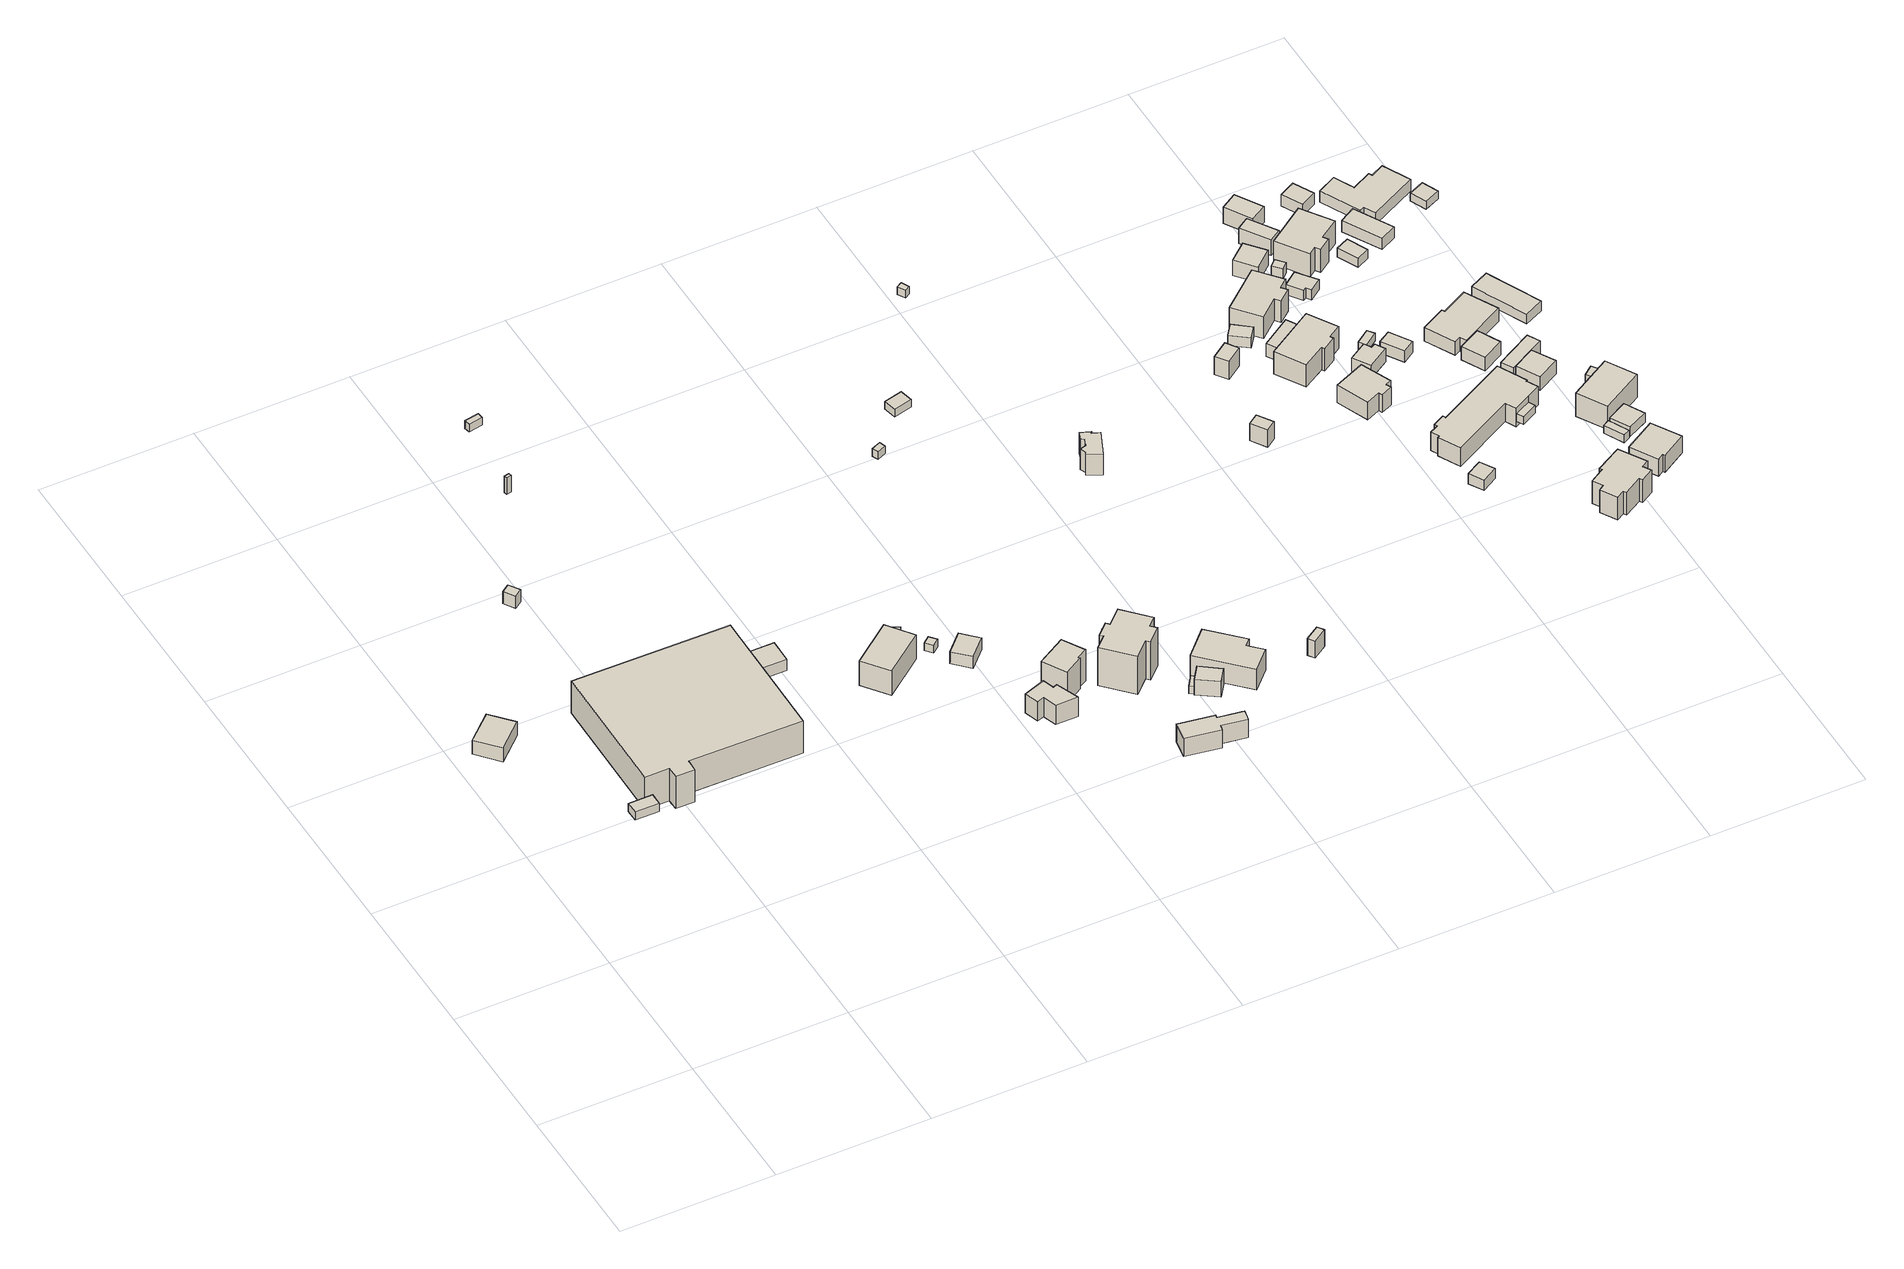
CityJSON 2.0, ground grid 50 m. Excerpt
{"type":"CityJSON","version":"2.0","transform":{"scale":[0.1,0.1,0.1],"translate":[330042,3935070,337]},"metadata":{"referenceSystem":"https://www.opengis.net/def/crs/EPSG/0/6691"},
"CityObjects":{
"building1":{"type":"Building","attributes":{"measuredHeight":6,"BuildingIDAttribute.prefecture":"14","BuildingIDAttribute.city":"14151","BuildingDetailAttribute.surveyYear":2015},"geometry":[{"type":"Solid","lod":"1","boundaries":[[[[0,1,2,3]],[[2,4,5,3]],[[1,6,4,2]],[[0,7,6,1]],[[3,5,7,0]],[[4,6,7,5]]]]}]},
"building2":{"type":"Building","attributes":{"measuredHeight":3.4,"BuildingIDAttribute.prefecture":"14","BuildingIDAttribute.city":"14151","BuildingDetailAttribute.surveyYear":2015,"BuildingLandSlideRiskAttribute.description":"1","BuildingLandSlideRiskAttribute.areaType":"1"},"geometry":[{"type":"Solid","lod":"1","boundaries":[[[[8,9,10,11]],[[10,12,13,11]],[[9,14,12,10]],[[8,15,14,9]],[[11,13,15,8]],[[12,14,15,13]]]]}]},
"building3":{"type":"Building","attributes":{"usage":"422","measuredHeight":13.2,"storeysAboveGround":3,"BuildingIDAttribute.prefecture":"14","BuildingIDAttribute.city":"14151","BuildingDetailAttribute.totalFloorArea":5832.06,"BuildingDetailAttribute.buildingFootprintArea":1944.02,"BuildingDetailAttribute.buildingStructureType":"610","BuildingDetailAttribute.buildingStructureOrgType":"2","BuildingDetailAttribute.orgUsage":"137","BuildingDetailAttribute.surveyYear":2015,"BuildingLandSlideRiskAttribute.description":"1","BuildingLandSlideRiskAttribute.areaType":"1"},"geometry":[{"type":"Solid","lod":"1","boundaries":[[[[16,17,18,19,20,21,22,23,24,25]],[[24,26,27,25]],[[23,28,26,24]],[[22,29,28,23]],[[21,30,29,22]],[[20,31,30,21]],[[19,32,31,20]],[[18,33,32,19]],[[17,34,33,18]],[[16,35,34,17]],[[25,27,35,16]],[[26,28,29,30,31,32,33,34,35,27]]]]}]},
"building4":{"type":"Building","attributes":{"usage":"451","measuredHeight":4.9,"storeysAboveGround":1,"BuildingIDAttribute.prefecture":"14","BuildingIDAttribute.city":"14151","BuildingDetailAttribute.totalFloorArea":16.94,"BuildingDetailAttribute.buildingFootprintArea":16.94,"BuildingDetailAttribute.buildingStructureType":"601","BuildingDetailAttribute.buildingStructureOrgType":"1","BuildingDetailAttribute.orgUsage":"200","BuildingDetailAttribute.surveyYear":2015,"BuildingLandSlideRiskAttribute.description":"1","BuildingLandSlideRiskAttribute.areaType":"1"},"geometry":[{"type":"Solid","lod":"1","boundaries":[[[[36,37,38,39]],[[38,40,41,39]],[[37,42,40,38]],[[36,43,42,37]],[[39,41,43,36]],[[40,42,43,41]]]]}]},
"building5":{"type":"Building","attributes":{"measuredHeight":8.7,"BuildingIDAttribute.prefecture":"14","BuildingIDAttribute.city":"14151","BuildingDetailAttribute.surveyYear":2015},"geometry":[{"type":"Solid","lod":"1","boundaries":[[[[44,45,46,47]],[[46,48,49,47]],[[45,50,48,46]],[[44,51,50,45]],[[47,49,51,44]],[[48,50,51,49]]]]}]},
"building6":{"type":"Building","attributes":{"measuredHeight":6.5,"BuildingIDAttribute.prefecture":"14","BuildingIDAttribute.city":"14151","BuildingDetailAttribute.surveyYear":2015,"BuildingLandSlideRiskAttribute.description":"1","BuildingLandSlideRiskAttribute.areaType":"1"},"geometry":[{"type":"Solid","lod":"1","boundaries":[[[[52,53,54,55]],[[54,56,57,55]],[[53,58,56,54]],[[52,59,58,53]],[[55,57,59,52]],[[56,58,59,57]]]]}]},
"building7":{"type":"Building","attributes":{"usage":"411","measuredHeight":10.7,"storeysAboveGround":2,"BuildingIDAttribute.prefecture":"14","BuildingIDAttribute.city":"14151","BuildingDetailAttribute.totalFloorArea":282.3,"BuildingDetailAttribute.buildingFootprintArea":141.15,"BuildingDetailAttribute.buildingStructureType":"601","BuildingDetailAttribute.buildingStructureOrgType":"1","BuildingDetailAttribute.orgUsage":"10","BuildingDetailAttribute.surveyYear":2015,"BuildingLandSlideRiskAttribute.description":"1","BuildingLandSlideRiskAttribute.areaType":"1"},"geometry":[{"type":"Solid","lod":"1","boundaries":[[[[60,61,62,63]],[[62,64,65,63]],[[61,66,64,62]],[[60,67,66,61]],[[63,65,67,60]],[[64,66,67,65]]]]}]},
"building8":{"type":"Building","attributes":{"BuildingIDAttribute.prefecture":"14","BuildingIDAttribute.city":"14151","BuildingDetailAttribute.surveyYear":2015,"BuildingLandSlideRiskAttribute.description":"1","BuildingLandSlideRiskAttribute.areaType":"1"},"geometry":[{"type":"Solid","lod":"1","boundaries":[[[[68,69,70,71]],[[70,72,73,71]],[[69,74,72,70]],[[68,75,74,69]],[[71,73,75,68]],[[72,74,75,73]]]]}]},
"building9":{"type":"Building","attributes":{"usage":"411","measuredHeight":16.1,"storeysAboveGround":2,"BuildingIDAttribute.prefecture":"14","BuildingIDAttribute.city":"14151","BuildingDetailAttribute.totalFloorArea":108.41,"BuildingDetailAttribute.buildingFootprintArea":54.2,"BuildingDetailAttribute.buildingStructureType":"601","BuildingDetailAttribute.buildingStructureOrgType":"1","BuildingDetailAttribute.orgUsage":"10","BuildingDetailAttribute.surveyYear":2015,"BuildingLandSlideRiskAttribute.description":"1","BuildingLandSlideRiskAttribute.areaType":"1"},"geometry":[{"type":"Solid","lod":"1","boundaries":[[[[76,77,78,79,80,81,82,83]],[[82,84,85,83]],[[81,86,84,82]],[[80,87,86,81]],[[79,88,87,80]],[[78,89,88,79]],[[77,90,89,78]],[[76,91,90,77]],[[83,85,91,76]],[[84,86,87,88,89,90,91,85]]]]}]},
"building10":{"type":"Building","attributes":{"measuredHeight":5.6,"BuildingIDAttribute.prefecture":"14","BuildingIDAttribute.city":"14151","BuildingDetailAttribute.surveyYear":2015},"geometry":[{"type":"Solid","lod":"1","boundaries":[[[[92,93,94,95]],[[94,96,97,95]],[[93,98,96,94]],[[92,99,98,93]],[[95,97,99,92]],[[96,98,99,97]]]]}]},
"building11":{"type":"Building","attributes":{"BuildingIDAttribute.prefecture":"14","BuildingIDAttribute.city":"14151","BuildingDetailAttribute.surveyYear":2015,"BuildingLandSlideRiskAttribute.description":"1","BuildingLandSlideRiskAttribute.areaType":"1"},"geometry":[{"type":"Solid","lod":"1","boundaries":[[[[100,101,102,103]],[[102,104,105,103]],[[101,106,104,102]],[[100,107,106,101]],[[103,105,107,100]],[[104,106,107,105]]]]}]},
"building12":{"type":"Building","attributes":{"usage":"411","measuredHeight":13.8,"storeysAboveGround":2,"BuildingIDAttribute.prefecture":"14","BuildingIDAttribute.city":"14151","BuildingDetailAttribute.totalFloorArea":128.08,"BuildingDetailAttribute.buildingFootprintArea":64.04,"BuildingDetailAttribute.buildingStructureType":"601","BuildingDetailAttribute.buildingStructureOrgType":"1","BuildingDetailAttribute.orgUsage":"10","BuildingDetailAttribute.surveyYear":2015,"BuildingLandSlideRiskAttribute.description":"1","BuildingLandSlideRiskAttribute.areaType":"1"},"geometry":[{"type":"Solid","lod":"1","boundaries":[[[[108,109,110,111,112,113]],[[112,114,115,113]],[[111,116,114,112]],[[110,117,116,111]],[[109,118,117,110]],[[108,119,118,109]],[[113,115,119,108]],[[114,116,117,118,119,115]]]]}]},
"building13":{"type":"Building","attributes":{"usage":"411","measuredHeight":5.2,"storeysAboveGround":1,"BuildingIDAttribute.prefecture":"14","BuildingIDAttribute.city":"14151","BuildingDetailAttribute.totalFloorArea":45.44,"BuildingDetailAttribute.buildingFootprintArea":45.44,"BuildingDetailAttribute.buildingStructureType":"601","BuildingDetailAttribute.buildingStructureOrgType":"1","BuildingDetailAttribute.orgUsage":"10","BuildingDetailAttribute.surveyYear":2015,"BuildingLandSlideRiskAttribute.description":"1","BuildingLandSlideRiskAttribute.areaType":"1"},"geometry":[{"type":"Solid","lod":"1","boundaries":[[[[120,121,122,123]],[[122,124,125,123]],[[121,126,124,122]],[[120,127,126,121]],[[123,125,127,120]],[[124,126,127,125]]]]}]},
"building14":{"type":"Building","attributes":{"measuredHeight":7.3,"BuildingIDAttribute.prefecture":"14","BuildingIDAttribute.city":"14151","BuildingDetailAttribute.surveyYear":2015},"geometry":[{"type":"Solid","lod":"1","boundaries":[[[[128,129,130,131,132,133,134,135,136]],[[135,137,138,136]],[[134,139,137,135]],[[133,140,139,134]],[[132,141,140,133]],[[131,142,141,132]],[[130,143,142,131]],[[129,144,143,130]],[[128,145,144,129]],[[136,138,145,128]],[[137,139,140,141,142,143,144,145,138]]]]}]},
"building15":{"type":"Building","attributes":{"usage":"411","measuredHeight":17.3,"storeysAboveGround":2,"BuildingIDAttribute.prefecture":"14","BuildingIDAttribute.city":"14151","BuildingDetailAttribute.totalFloorArea":301.24,"BuildingDetailAttribute.buildingFootprintArea":150.62,"BuildingDetailAttribute.buildingStructureType":"601","BuildingDetailAttribute.buildingStructureOrgType":"1","BuildingDetailAttribute.orgUsage":"10","BuildingDetailAttribute.surveyYear":2015,"BuildingLandSlideRiskAttribute.description":"1","BuildingLandSlideRiskAttribute.areaType":"1"},"geometry":[{"type":"Solid","lod":"1","boundaries":[[[[146,147,148,149,150,151,152,153,154,155,156,157]],[[156,158,159,157]],[[155,160,158,156]],[[154,161,160,155]],[[153,162,161,154]],[[152,163,162,153]],[[151,164,163,152]],[[150,165,164,151]],[[149,166,165,150]],[[148,167,166,149]],[[147,168,167,148]],[[146,169,168,147]],[[157,159,169,146]],[[158,160,161,162,163,164,165,166,167,168,169,159]]]]}]},
"building16":{"type":"Building","attributes":{"measuredHeight":6.2,"BuildingIDAttribute.prefecture":"14","BuildingIDAttribute.city":"14151","BuildingDetailAttribute.surveyYear":2015,"BuildingLandSlideRiskAttribute.description":"1","BuildingLandSlideRiskAttribute.areaType":"1"},"geometry":[{"type":"Solid","lod":"1","boundaries":[[[[170,171,172,173]],[[172,174,175,173]],[[171,176,174,172]],[[170,177,176,171]],[[173,175,177,170]],[[174,176,177,175]]]]}]},
"building17":{"type":"Building","attributes":{"BuildingIDAttribute.prefecture":"14","BuildingIDAttribute.city":"14151","BuildingDetailAttribute.surveyYear":2015},"geometry":[{"type":"Solid","lod":"1","boundaries":[[[[178,179,180,181]],[[180,182,183,181]],[[179,184,182,180]],[[178,185,184,179]],[[181,183,185,178]],[[182,184,185,183]]]]}]},
"building18":{"type":"Building","attributes":{"usage":"411","measuredHeight":7,"storeysAboveGround":2,"BuildingIDAttribute.prefecture":"14","BuildingIDAttribute.city":"14151","BuildingDetailAttribute.totalFloorArea":59.22,"BuildingDetailAttribute.buildingFootprintArea":29.61,"BuildingDetailAttribute.buildingStructureType":"601","BuildingDetailAttribute.buildingStructureOrgType":"1","BuildingDetailAttribute.orgUsage":"10","BuildingDetailAttribute.surveyYear":2015},"geometry":[{"type":"Solid","lod":"1","boundaries":[[[[186,187,188,189]],[[188,190,191,189]],[[187,192,190,188]],[[186,193,192,187]],[[189,191,193,186]],[[190,192,193,191]]]]}]},
"building19":{"type":"Building","attributes":{"measuredHeight":7.3,"BuildingIDAttribute.prefecture":"14","BuildingIDAttribute.city":"14151","BuildingDetailAttribute.surveyYear":2015,"BuildingLandSlideRiskAttribute.description":"1","BuildingLandSlideRiskAttribute.areaType":"1"},"geometry":[{"type":"Solid","lod":"1","boundaries":[[[[194,195,196,197]],[[196,198,199,197]],[[195,200,198,196]],[[194,201,200,195]],[[197,199,201,194]],[[198,200,201,199]]]]}]},
"building20":{"type":"Building","attributes":{"usage":"413","measuredHeight":11.5,"storeysAboveGround":2,"BuildingIDAttribute.prefecture":"14","BuildingIDAttribute.city":"14151","BuildingDetailAttribute.totalFloorArea":358.28,"BuildingDetailAttribute.buildingFootprintArea":179.14,"BuildingDetailAttribute.buildingStructureType":"601","BuildingDetailAttribute.buildingStructureOrgType":"1","BuildingDetailAttribute.orgUsage":"30","BuildingDetailAttribute.surveyYear":2015,"BuildingLandSlideRiskAttribute.description":"1","BuildingLandSlideRiskAttribute.areaType":"1"},"geometry":[{"type":"Solid","lod":"1","boundaries":[[[[202,203,204,205,206,207]],[[206,208,209,207]],[[205,210,208,206]],[[204,211,210,205]],[[203,212,211,204]],[[202,213,212,203]],[[207,209,213,202]],[[208,210,211,212,213,209]]]]}]},
"building21":{"type":"Building","attributes":{"BuildingIDAttribute.prefecture":"14","BuildingIDAttribute.city":"14151","BuildingDetailAttribute.surveyYear":2015},"geometry":[{"type":"Solid","lod":"1","boundaries":[[[[214,215,216,217]],[[216,218,219,217]],[[215,220,218,216]],[[214,221,220,215]],[[217,219,221,214]],[[218,220,221,219]]]]}]},
"building22":{"type":"Building","attributes":{"BuildingIDAttribute.prefecture":"14","BuildingIDAttribute.city":"14151","BuildingDetailAttribute.surveyYear":2015},"geometry":[{"type":"Solid","lod":"1","boundaries":[[[[222,223,224,225]],[[224,226,227,225]],[[223,228,226,224]],[[222,229,228,223]],[[225,227,229,222]],[[226,228,229,227]]]]}]},
"building23":{"type":"Building","attributes":{"measuredHeight":6.8,"BuildingIDAttribute.prefecture":"14","BuildingIDAttribute.city":"14151","BuildingDetailAttribute.surveyYear":2015,"BuildingLandSlideRiskAttribute.description":"1","BuildingLandSlideRiskAttribute.areaType":"1"},"geometry":[{"type":"Solid","lod":"1","boundaries":[[[[230,231,232,233]],[[232,234,235,233]],[[231,236,234,232]],[[230,237,236,231]],[[233,235,237,230]],[[234,236,237,235]]]]}]},
"building24":{"type":"Building","attributes":{"usage":"411","measuredHeight":9.7,"storeysAboveGround":2,"BuildingIDAttribute.prefecture":"14","BuildingIDAttribute.city":"14151","BuildingDetailAttribute.totalFloorArea":71.22,"BuildingDetailAttribute.buildingFootprintArea":35.61,"BuildingDetailAttribute.buildingStructureType":"601","BuildingDetailAttribute.buildingStructureOrgType":"1","BuildingDetailAttribute.orgUsage":"10","BuildingDetailAttribute.surveyYear":2015,"BuildingLandSlideRiskAttribute.description":"1","BuildingLandSlideRiskAttribute.areaType":"1"},"geometry":[{"type":"Solid","lod":"1","boundaries":[[[[238,239,240,241,242,243,244,245,246,247,248]],[[247,249,250,248]],[[246,251,249,247]],[[245,252,251,246]],[[244,253,252,245]],[[243,254,253,244]],[[242,255,254,243]],[[241,256,255,242]],[[240,257,256,241]],[[239,258,257,240]],[[238,259,258,239]],[[248,250,259,238]],[[249,251,252,253,254,255,256,257,258,259,250]]]]}]},
"building25":{"type":"Building","attributes":{"BuildingIDAttribute.prefecture":"14","BuildingIDAttribute.city":"14151","BuildingDetailAttribute.surveyYear":2015,"BuildingLandSlideRiskAttribute.description":"1","BuildingLandSlideRiskAttribute.areaType":"2"},"geometry":[{"type":"Solid","lod":"1","boundaries":[[[[260,261,262,263]],[[262,264,265,263]],[[261,266,264,262]],[[260,267,266,261]],[[263,265,267,260]],[[264,266,267,265]]]]}]},
"building26":{"type":"Building","attributes":{"usage":"411","measuredHeight":17.5,"storeysAboveGround":1,"BuildingIDAttribute.prefecture":"14","BuildingIDAttribute.city":"14151","BuildingDetailAttribute.totalFloorArea":18.29,"BuildingDetailAttribute.buildingFootprintArea":18.29,"BuildingDetailAttribute.buildingStructureType":"601","BuildingDetailAttribute.buildingStructureOrgType":"1","BuildingDetailAttribute.orgUsage":"10","BuildingDetailAttribute.surveyYear":2015},"geometry":[{"type":"Solid","lod":"1","boundaries":[[[[268,269,270,271]],[[270,272,273,271]],[[269,274,272,270]],[[268,275,274,269]],[[271,273,275,268]],[[272,274,275,273]]]]}]},
"building27":{"type":"Building","attributes":{"usage":"422","measuredHeight":7.7,"storeysAboveGround":1,"BuildingIDAttribute.prefecture":"14","BuildingIDAttribute.city":"14151","BuildingDetailAttribute.totalFloorArea":24,"BuildingDetailAttribute.buildingFootprintArea":24,"BuildingDetailAttribute.buildingStructureType":"601","BuildingDetailAttribute.buildingStructureOrgType":"1","BuildingDetailAttribute.orgUsage":"137","BuildingDetailAttribute.surveyYear":2015},"geometry":[{"type":"Solid","lod":"1","boundaries":[[[[276,277,278,279]],[[278,280,281,279]],[[277,282,280,278]],[[276,283,282,277]],[[279,281,283,276]],[[280,282,283,281]]]]}]},
"building28":{"type":"Building","attributes":{"measuredHeight":7.7,"BuildingIDAttribute.prefecture":"14","BuildingIDAttribute.city":"14151","BuildingDetailAttribute.surveyYear":2015},"geometry":[{"type":"Solid","lod":"1","boundaries":[[[[284,285,286,287]],[[286,288,289,287]],[[285,290,288,286]],[[284,291,290,285]],[[287,289,291,284]],[[288,290,291,289]]]]}]},
"building29":{"type":"Building","attributes":{"usage":"411","measuredHeight":4,"storeysAboveGround":2,"BuildingIDAttribute.prefecture":"14","BuildingIDAttribute.city":"14151","BuildingDetailAttribute.totalFloorArea":76.04,"BuildingDetailAttribute.buildingFootprintArea":38.02,"BuildingDetailAttribute.buildingStructureType":"601","BuildingDetailAttribute.buildingStructureOrgType":"1","BuildingDetailAttribute.orgUsage":"10","BuildingDetailAttribute.surveyYear":2015,"BuildingLandSlideRiskAttribute.description":"1","BuildingLandSlideRiskAttribute.areaType":"1"},"geometry":[{"type":"Solid","lod":"1","boundaries":[[[[292,293,294,295]],[[294,296,297,295]],[[293,298,296,294]],[[292,299,298,293]],[[295,297,299,292]],[[296,298,299,297]]]]}]},
"building30":{"type":"Building","attributes":{"usage":"411","measuredHeight":6,"storeysAboveGround":1,"BuildingIDAttribute.prefecture":"14","BuildingIDAttribute.city":"14151","BuildingDetailAttribute.totalFloorArea":36.58,"BuildingDetailAttribute.buildingFootprintArea":36.58,"BuildingDetailAttribute.buildingStructureType":"601","BuildingDetailAttribute.buildingStructureOrgType":"1","BuildingDetailAttribute.orgUsage":"10","BuildingDetailAttribute.surveyYear":2015},"geometry":[{"type":"Solid","lod":"1","boundaries":[[[[300,301,302,303]],[[302,304,305,303]],[[301,306,304,302]],[[300,307,306,301]],[[303,305,307,300]],[[304,306,307,305]]]]}]},
"building31":{"type":"Building","attributes":{"usage":"411","measuredHeight":8.2,"storeysAboveGround":2,"BuildingIDAttribute.prefecture":"14","BuildingIDAttribute.city":"14151","BuildingDetailAttribute.totalFloorArea":215.81,"BuildingDetailAttribute.buildingFootprintArea":107.9,"BuildingDetailAttribute.buildingStructureType":"601","BuildingDetailAttribute.buildingStructureOrgType":"1","BuildingDetailAttribute.orgUsage":"10","BuildingDetailAttribute.surveyYear":2015},"geometry":[{"type":"Solid","lod":"1","boundaries":[[[[308,309,310,311,312,313,314,315]],[[314,316,317,315]],[[313,318,316,314]],[[312,319,318,313]],[[311,320,319,312]],[[310,321,320,311]],[[309,322,321,310]],[[308,323,322,309]],[[315,317,323,308]],[[316,318,319,320,321,322,323,317]]]]}]},
"building32":{"type":"Building","attributes":{"usage":"411","measuredHeight":10.3,"storeysAboveGround":2,"BuildingIDAttribute.prefecture":"14","BuildingIDAttribute.city":"14151","BuildingDetailAttribute.totalFloorArea":344.16,"BuildingDetailAttribute.buildingFootprintArea":172.08,"BuildingDetailAttribute.buildingStructureType":"601","BuildingDetailAttribute.buildingStructureOrgType":"1","BuildingDetailAttribute.orgUsage":"10","BuildingDetailAttribute.surveyYear":2015},"geometry":[{"type":"Solid","lod":"1","boundaries":[[[[324,325,326,327,328,329,330,331]],[[330,332,333,331]],[[329,334,332,330]],[[328,335,334,329]],[[327,336,335,328]],[[326,337,336,327]],[[325,338,337,326]],[[324,339,338,325]],[[331,333,339,324]],[[332,334,335,336,337,338,339,333]]]]}]},
"building33":{"type":"Building","attributes":{"usage":"411","measuredHeight":10.6,"storeysAboveGround":2,"BuildingIDAttribute.prefecture":"14","BuildingIDAttribute.city":"14151","BuildingDetailAttribute.totalFloorArea":314,"BuildingDetailAttribute.buildingFootprintArea":157,"BuildingDetailAttribute.buildingStructureType":"601","BuildingDetailAttribute.buildingStructureOrgType":"1","BuildingDetailAttribute.orgUsage":"10","BuildingDetailAttribute.surveyYear":2015},"geometry":[{"type":"Solid","lod":"1","boundaries":[[[[340,341,342,343,344,345,346,347]],[[346,348,349,347]],[[345,350,348,346]],[[344,351,350,345]],[[343,352,351,344]],[[342,353,352,343]],[[341,354,353,342]],[[340,355,354,341]],[[347,349,355,340]],[[348,350,351,352,353,354,355,349]]]]}]},
"building34":{"type":"Building","attributes":{"usage":"411","measuredHeight":5.7,"storeysAboveGround":2,"BuildingIDAttribute.prefecture":"14","BuildingIDAttribute.city":"14151","BuildingDetailAttribute.totalFloorArea":82.27,"BuildingDetailAttribute.buildingFootprintArea":41.13,"BuildingDetailAttribute.buildingStructureType":"601","BuildingDetailAttribute.buildingStructureOrgType":"1","BuildingDetailAttribute.orgUsage":"10","BuildingDetailAttribute.surveyYear":2015},"geometry":[{"type":"Solid","lod":"1","boundaries":[[[[356,357,358,359,360,361]],[[360,362,363,361]],[[359,364,362,360]],[[358,365,364,359]],[[357,366,365,358]],[[356,367,366,357]],[[361,363,367,356]],[[362,364,365,366,367,363]]]]}]},
"building35":{"type":"Building","attributes":{"BuildingIDAttribute.prefecture":"14","BuildingIDAttribute.city":"14151","BuildingDetailAttribute.surveyYear":2015},"geometry":[{"type":"Solid","lod":"1","boundaries":[[[[368,369,370,371]],[[370,372,373,371]],[[369,374,372,370]],[[368,375,374,369]],[[371,373,375,368]],[[372,374,375,373]]]]}]},
"building36":{"type":"Building","attributes":{"usage":"411","measuredHeight":8.9,"storeysAboveGround":2,"BuildingIDAttribute.prefecture":"14","BuildingIDAttribute.city":"14151","BuildingDetailAttribute.totalFloorArea":570.26,"BuildingDetailAttribute.buildingFootprintArea":285.13,"BuildingDetailAttribute.buildingStructureType":"601","BuildingDetailAttribute.buildingStructureOrgType":"1","BuildingDetailAttribute.orgUsage":"10","BuildingDetailAttribute.surveyYear":2015},"geometry":[{"type":"Solid","lod":"1","boundaries":[[[[376,377,378,379,380,381,382,383,384,385,386,387,388,389,390]],[[389,391,392,390]],[[388,393,391,389]],[[387,394,393,388]],[[386,395,394,387]],[[385,396,395,386]],[[384,397,396,385]],[[383,398,397,384]],[[382,399,398,383]],[[381,400,399,382]],[[380,401,400,381]],[[379,402,401,380]],[[378,403,402,379]],[[377,404,403,378]],[[376,405,404,377]],[[390,392,405,376]],[[391,393,394,395,396,397,398,399,400,401,402,403,404,405,392]]]]}]},
"building37":{"type":"Building","attributes":{"usage":"411","measuredHeight":6.9,"storeysAboveGround":2,"BuildingIDAttribute.prefecture":"14","BuildingIDAttribute.city":"14151","BuildingDetailAttribute.totalFloorArea":84.31,"BuildingDetailAttribute.buildingFootprintArea":42.15,"BuildingDetailAttribute.buildingStructureType":"601","BuildingDetailAttribute.buildingStructureOrgType":"1","BuildingDetailAttribute.orgUsage":"10","BuildingDetailAttribute.surveyYear":2015},"geometry":[{"type":"Solid","lod":"1","boundaries":[[[[406,407,408,409]],[[408,410,411,409]],[[407,412,410,408]],[[406,413,412,407]],[[409,411,413,406]],[[410,412,413,411]]]]}]},
"building38":{"type":"Building","attributes":{"usage":"413","measuredHeight":11.9,"storeysAboveGround":1,"BuildingIDAttribute.prefecture":"14","BuildingIDAttribute.city":"14151","BuildingDetailAttribute.totalFloorArea":149.68,"BuildingDetailAttribute.buildingFootprintArea":149.68,"BuildingDetailAttribute.buildingStructureType":"601","BuildingDetailAttribute.buildingStructureOrgType":"1","BuildingDetailAttribute.orgUsage":"30","BuildingDetailAttribute.surveyYear":2015},"geometry":[{"type":"Solid","lod":"1","boundaries":[[[[414,415,416,417,418,419,420,421,422,423,424,425,426,427]],[[426,428,429,427]],[[425,430,428,426]],[[424,431,430,425]],[[423,432,431,424]],[[422,433,432,423]],[[421,434,433,422]],[[420,435,434,421]],[[419,436,435,420]],[[418,437,436,419]],[[417,438,437,418]],[[416,439,438,417]],[[415,440,439,416]],[[414,441,440,415]],[[427,429,441,414]],[[428,430,431,432,433,434,435,436,437,438,439,440,441,429]]]]}]},
"building39":{"type":"Building","attributes":{"usage":"411","measuredHeight":4.8,"storeysAboveGround":2,"BuildingIDAttribute.prefecture":"14","BuildingIDAttribute.city":"14151","BuildingDetailAttribute.totalFloorArea":71.46,"BuildingDetailAttribute.buildingFootprintArea":35.73,"BuildingDetailAttribute.buildingStructureType":"601","BuildingDetailAttribute.buildingStructureOrgType":"1","BuildingDetailAttribute.orgUsage":"10","BuildingDetailAttribute.surveyYear":2015},"geometry":[{"type":"Solid","lod":"1","boundaries":[[[[442,443,444,445,446,447]],[[446,448,449,447]],[[445,450,448,446]],[[444,451,450,445]],[[443,452,451,444]],[[442,453,452,443]],[[447,449,453,442]],[[448,450,451,452,453,449]]]]}]},
"building40":{"type":"Building","attributes":{"usage":"411","measuredHeight":4.7,"storeysAboveGround":2,"BuildingIDAttribute.prefecture":"14","BuildingIDAttribute.city":"14151","BuildingDetailAttribute.totalFloorArea":64,"BuildingDetailAttribute.buildingFootprintArea":32,"BuildingDetailAttribute.buildingStructureType":"601","BuildingDetailAttribute.buildingStructureOrgType":"1","BuildingDetailAttribute.orgUsage":"10","BuildingDetailAttribute.surveyYear":2015},"geometry":[{"type":"Solid","lod":"1","boundaries":[[[[454,455,456,457]],[[456,458,459,457]],[[455,460,458,456]],[[454,461,460,455]],[[457,459,461,454]],[[458,460,461,459]]]]}]},
"building41":{"type":"Building","attributes":{"usage":"411","measuredHeight":4.6,"storeysAboveGround":1,"BuildingIDAttribute.prefecture":"14","BuildingIDAttribute.city":"14151","BuildingDetailAttribute.totalFloorArea":8.16,"BuildingDetailAttribute.buildingFootprintArea":8.16,"BuildingDetailAttribute.buildingStructureType":"601","BuildingDetailAttribute.buildingStructureOrgType":"1","BuildingDetailAttribute.orgUsage":"10","BuildingDetailAttribute.surveyYear":2015},"geometry":[{"type":"Solid","lod":"1","boundaries":[[[[462,463,464,465]],[[464,466,467,465]],[[463,468,466,464]],[[462,469,468,463]],[[465,467,469,462]],[[466,468,469,467]]]]}]},
"building42":{"type":"Building","attributes":{"BuildingIDAttribute.prefecture":"14","BuildingIDAttribute.city":"14151","BuildingDetailAttribute.surveyYear":2015},"geometry":[{"type":"Solid","lod":"1","boundaries":[[[[470,471,472,473]],[[472,474,475,473]],[[471,476,474,472]],[[470,477,476,471]],[[473,475,477,470]],[[474,476,477,475]]]]}]},
"building43":{"type":"Building","attributes":{"usage":"411","measuredHeight":6.4,"storeysAboveGround":2,"BuildingIDAttribute.prefecture":"14","BuildingIDAttribute.city":"14151","BuildingDetailAttribute.totalFloorArea":66.86,"BuildingDetailAttribute.buildingFootprintArea":33.43,"BuildingDetailAttribute.buildingStructureType":"601","BuildingDetailAttribute.buildingStructureOrgType":"1","BuildingDetailAttribute.orgUsage":"10","BuildingDetailAttribute.surveyYear":2015},"geometry":[{"type":"Solid","lod":"1","boundaries":[[[[478,479,480,481]],[[480,482,483,481]],[[479,484,482,480]],[[478,485,484,479]],[[481,483,485,478]],[[482,484,485,483]]]]}]},
"building44":{"type":"Building","attributes":{"usage":"411","measuredHeight":6.9,"storeysAboveGround":2,"BuildingIDAttribute.prefecture":"14","BuildingIDAttribute.city":"14151","BuildingDetailAttribute.totalFloorArea":100.05,"BuildingDetailAttribute.buildingFootprintArea":50.02,"BuildingDetailAttribute.buildingStructureType":"601","BuildingDetailAttribute.buildingStructureOrgType":"1","BuildingDetailAttribute.orgUsage":"10","BuildingDetailAttribute.surveyYear":2015},"geometry":[{"type":"Solid","lod":"1","boundaries":[[[[486,487,488,489]],[[488,490,491,489]],[[487,492,490,488]],[[486,493,492,487]],[[489,491,493,486]],[[490,492,493,491]]]]}]},
"building45":{"type":"Building","attributes":{"usage":"411","measuredHeight":10.8,"storeysAboveGround":2,"BuildingIDAttribute.prefecture":"14","BuildingIDAttribute.city":"14151","BuildingDetailAttribute.totalFloorArea":242.25,"BuildingDetailAttribute.buildingFootprintArea":121.12,"BuildingDetailAttribute.buildingStructureType":"601","BuildingDetailAttribute.buildingStructureOrgType":"1","BuildingDetailAttribute.orgUsage":"10","BuildingDetailAttribute.surveyYear":2015},"geometry":[{"type":"Solid","lod":"1","boundaries":[[[[494,495,496,497,498,499,500,501]],[[500,502,503,501]],[[499,504,502,500]],[[498,505,504,499]],[[497,506,505,498]],[[496,507,506,497]],[[495,508,507,496]],[[494,509,508,495]],[[501,503,509,494]],[[502,504,505,506,507,508,509,503]]]]}]},
"building46":{"type":"Building","attributes":{"usage":"411","storeysAboveGround":2,"BuildingIDAttribute.prefecture":"14","BuildingIDAttribute.city":"14151","BuildingDetailAttribute.totalFloorArea":49.45,"BuildingDetailAttribute.buildingFootprintArea":24.73,"BuildingDetailAttribute.buildingStructureType":"601","BuildingDetailAttribute.buildingStructureOrgType":"1","BuildingDetailAttribute.orgUsage":"10","BuildingDetailAttribute.surveyYear":2015},"geometry":[{"type":"Solid","lod":"1","boundaries":[[[[510,511,512,513]],[[512,514,515,513]],[[511,516,514,512]],[[510,517,516,511]],[[513,515,517,510]],[[514,516,517,515]]]]}]},
"building47":{"type":"Building","attributes":{"usage":"411","measuredHeight":6.1,"storeysAboveGround":2,"BuildingIDAttribute.prefecture":"14","BuildingIDAttribute.city":"14151","BuildingDetailAttribute.totalFloorArea":91.12,"BuildingDetailAttribute.buildingFootprintArea":45.56,"BuildingDetailAttribute.buildingStructureType":"601","BuildingDetailAttribute.buildingStructureOrgType":"1","BuildingDetailAttribute.orgUsage":"10","BuildingDetailAttribute.surveyYear":2015},"geometry":[{"type":"Solid","lod":"1","boundaries":[[[[518,519,520,521]],[[520,522,523,521]],[[519,524,522,520]],[[518,525,524,519]],[[521,523,525,518]],[[522,524,525,523]]]]}]},
"building48":{"type":"Building","attributes":{"usage":"411","measuredHeight":8.4,"storeysAboveGround":1,"BuildingIDAttribute.prefecture":"14","BuildingIDAttribute.city":"14151","BuildingDetailAttribute.totalFloorArea":98.02,"BuildingDetailAttribute.buildingFootprintArea":98.02,"BuildingDetailAttribute.buildingStructureType":"610","BuildingDetailAttribute.buildingStructureOrgType":"2","BuildingDetailAttribute.orgUsage":"10","BuildingDetailAttribute.surveyYear":2015},"geometry":[{"type":"Solid","lod":"1","boundaries":[[[[526,527,528,529,530,531]],[[530,532,533,531]],[[529,534,532,530]],[[528,535,534,529]],[[527,536,535,528]],[[526,537,536,527]],[[531,533,537,526]],[[532,534,535,536,537,533]]]]}]},
"building49":{"type":"Building","attributes":{"usage":"411","measuredHeight":8.7,"storeysAboveGround":2,"BuildingIDAttribute.prefecture":"14","BuildingIDAttribute.city":"14151","BuildingDetailAttribute.totalFloorArea":376.68,"BuildingDetailAttribute.buildingFootprintArea":188.34,"BuildingDetailAttribute.buildingStructureType":"601","BuildingDetailAttribute.buildingStructureOrgType":"1","BuildingDetailAttribute.orgUsage":"10","BuildingDetailAttribute.surveyYear":2015},"geometry":[{"type":"Solid","lod":"1","boundaries":[[[[538,539,540,541,542,543,544,545]],[[544,546,547,545]],[[543,548,546,544]],[[542,549,548,543]],[[541,550,549,542]],[[540,551,550,541]],[[539,552,551,540]],[[538,553,552,539]],[[545,547,553,538]],[[546,548,549,550,551,552,553,547]]]]}]},
"building50":{"type":"Building","attributes":{"usage":"411","measuredHeight":3.7,"storeysAboveGround":1,"BuildingIDAttribute.prefecture":"14","BuildingIDAttribute.city":"14151","BuildingDetailAttribute.totalFloorArea":27.5,"BuildingDetailAttribute.buildingFootprintArea":27.5,"BuildingDetailAttribute.buildingStructureType":"601","BuildingDetailAttribute.buildingStructureOrgType":"1","BuildingDetailAttribute.orgUsage":"10","BuildingDetailAttribute.surveyYear":2015},"geometry":[{"type":"Solid","lod":"1","boundaries":[[[[554,555,556,557]],[[556,558,559,557]],[[555,560,558,556]],[[554,561,560,555]],[[557,559,561,554]],[[558,560,561,559]]]]}]},
"building51":{"type":"Building","attributes":{"measuredHeight":5.5,"BuildingIDAttribute.prefecture":"14","BuildingIDAttribute.city":"14151","BuildingDetailAttribute.surveyYear":2015},"geometry":[{"type":"Solid","lod":"1","boundaries":[[[[562,563,564,565]],[[564,566,567,565]],[[563,568,566,564]],[[562,569,568,563]],[[565,567,569,562]],[[566,568,569,567]]]]}]},
"building52":{"type":"Building","attributes":{"usage":"411","measuredHeight":4.3,"storeysAboveGround":1,"BuildingIDAttribute.prefecture":"14","BuildingIDAttribute.city":"14151","BuildingDetailAttribute.totalFloorArea":41.47,"BuildingDetailAttribute.buildingFootprintArea":41.47,"BuildingDetailAttribute.buildingStructureType":"601","BuildingDetailAttribute.buildingStructureOrgType":"1","BuildingDetailAttribute.orgUsage":"10","BuildingDetailAttribute.surveyYear":2015},"geometry":[{"type":"Solid","lod":"1","boundaries":[[[[570,571,572,573]],[[572,574,575,573]],[[571,576,574,572]],[[570,577,576,571]],[[573,575,577,570]],[[574,576,577,575]]]]}]},
"building53":{"type":"Building","attributes":{"usage":"413","measuredHeight":5.9,"storeysAboveGround":1,"BuildingIDAttribute.prefecture":"14","BuildingIDAttribute.city":"14151","BuildingDetailAttribute.totalFloorArea":48.57,"BuildingDetailAttribute.buildingFootprintArea":48.57,"BuildingDetailAttribute.buildingStructureType":"601","BuildingDetailAttribute.buildingStructureOrgType":"1","BuildingDetailAttribute.orgUsage":"30","BuildingDetailAttribute.surveyYear":2015},"geometry":[{"type":"Solid","lod":"1","boundaries":[[[[578,579,580,581]],[[580,582,583,581]],[[579,584,582,580]],[[578,585,584,579]],[[581,583,585,578]],[[582,584,585,583]]]]}]},
"building54":{"type":"Building","attributes":{"usage":"411","measuredHeight":9.9,"storeysAboveGround":2,"BuildingIDAttribute.prefecture":"14","BuildingIDAttribute.city":"14151","BuildingDetailAttribute.totalFloorArea":237.4,"BuildingDetailAttribute.buildingFootprintArea":118.7,"BuildingDetailAttribute.buildingStructureType":"601","BuildingDetailAttribute.buildingStructureOrgType":"1","BuildingDetailAttribute.orgUsage":"10","BuildingDetailAttribute.surveyYear":2015,"BuildingLandSlideRiskAttribute.description":"1","BuildingLandSlideRiskAttribute.areaType":"1"},"geometry":[{"type":"Solid","lod":"1","boundaries":[[[[586,587,588,589]],[[588,590,591,589]],[[587,592,590,588]],[[586,593,592,587]],[[589,591,593,586]],[[590,592,593,591]]]]}]},
"building55":{"type":"Building","attributes":{"usage":"411","measuredHeight":5.3,"storeysAboveGround":1,"BuildingIDAttribute.prefecture":"14","BuildingIDAttribute.city":"14151","BuildingDetailAttribute.totalFloorArea":35.91,"BuildingDetailAttribute.buildingFootprintArea":35.91,"BuildingDetailAttribute.buildingStructureType":"601","BuildingDetailAttribute.buildingStructureOrgType":"1","BuildingDetailAttribute.orgUsage":"10","BuildingDetailAttribute.surveyYear":2015},"geometry":[{"type":"Solid","lod":"1","boundaries":[[[[594,595,596,597]],[[596,598,599,597]],[[595,600,598,596]],[[594,601,600,595]],[[597,599,601,594]],[[598,600,601,599]]]]}]},
"building56":{"type":"Building","attributes":{"measuredHeight":5.8,"BuildingIDAttribute.prefecture":"14","BuildingIDAttribute.city":"14151","BuildingDetailAttribute.surveyYear":2015},"geometry":[{"type":"Solid","lod":"1","boundaries":[[[[602,603,604,605]],[[604,606,607,605]],[[603,608,606,604]],[[602,609,608,603]],[[605,607,609,602]],[[606,608,609,607]]]]}]},
"building57":{"type":"Building","attributes":{"usage":"411","measuredHeight":5,"storeysAboveGround":1,"BuildingIDAttribute.prefecture":"14","BuildingIDAttribute.city":"14151","BuildingDetailAttribute.totalFloorArea":64.93,"BuildingDetailAttribute.buildingFootprintArea":64.93,"BuildingDetailAttribute.buildingStructureType":"601","BuildingDetailAttribute.buildingStructureOrgType":"1","BuildingDetailAttribute.orgUsage":"10","BuildingDetailAttribute.surveyYear":2015},"geometry":[{"type":"Solid","lod":"1","boundaries":[[[[610,611,612,613]],[[612,614,615,613]],[[611,616,614,612]],[[610,617,616,611]],[[613,615,617,610]],[[614,616,617,615]]]]}]},
"building58":{"type":"Building","attributes":{"usage":"411","measuredHeight":5.1,"storeysAboveGround":1,"BuildingIDAttribute.prefecture":"14","BuildingIDAttribute.city":"14151","BuildingDetailAttribute.totalFloorArea":106.86,"BuildingDetailAttribute.buildingFootprintArea":106.86,"BuildingDetailAttribute.buildingStructureType":"601","BuildingDetailAttribute.buildingStructureOrgType":"1","BuildingDetailAttribute.orgUsage":"10","BuildingDetailAttribute.surveyYear":2015},"geometry":[{"type":"Solid","lod":"1","boundaries":[[[[618,619,620,621]],[[620,622,623,621]],[[619,624,622,620]],[[618,625,624,619]],[[621,623,625,618]],[[622,624,625,623]]]]}]},
"building59":{"type":"Building","attributes":{"usage":"411","measuredHeight":7.3,"storeysAboveGround":1,"BuildingIDAttribute.prefecture":"14","BuildingIDAttribute.city":"14151","BuildingDetailAttribute.totalFloorArea":170.3,"BuildingDetailAttribute.buildingFootprintArea":170.3,"BuildingDetailAttribute.buildingStructureType":"601","BuildingDetailAttribute.buildingStructureOrgType":"1","BuildingDetailAttribute.orgUsage":"10","BuildingDetailAttribute.surveyYear":2015},"geometry":[{"type":"Solid","lod":"1","boundaries":[[[[626,627,628,629,630,631,632,633,634,635]],[[634,636,637,635]],[[633,638,636,634]],[[632,639,638,633]],[[631,640,639,632]],[[630,641,640,631]],[[629,642,641,630]],[[628,643,642,629]],[[627,644,643,628]],[[626,645,644,627]],[[635,637,645,626]],[[636,638,639,640,641,642,643,644,645,637]]]]}]},
"building60":{"type":"Building","attributes":{"BuildingIDAttribute.prefecture":"14","BuildingIDAttribute.city":"14151","BuildingDetailAttribute.surveyYear":2015},"geometry":[{"type":"Solid","lod":"1","boundaries":[[[[646,647,648,649]],[[648,650,651,649]],[[647,652,650,648]],[[646,653,652,647]],[[649,651,653,646]],[[650,652,653,651]]]]}]}
},
"vertices":[
[66,1264,125],[4,1334,125],[91,1411,125],[153,1342,125],[91,1411,179],[153,1342,179],[4,1334,179],[66,1264,179],
[263,839,162],[263,880,162],[341,880,162],[341,838,162],[341,880,193],[341,838,193],[263,880,193],[263,839,193],
[328,1344,134],[835,1337,134],[834,1270,134],[833,1191,134],[829,888,134],[464,893,134],[463,853,134],[401,854,134],[401,891,134],[322,892,134],[401,891,258],[322,892,258],[401,854,258],[463,853,258],[464,893,258],[829,888,258],[833,1191,258],[834,1270,258],[835,1337,258],[328,1344,258],
[450,1906,25],[427,1941,25],[453,1959,25],[476,1924,25],[453,1959,72],[476,1924,72],[427,1941,72],[450,1906,72],
[939,1269,159],[938,1190,159],[833,1191,159],[834,1270,159],[833,1191,201],[834,1270,201],[938,1190,201],[939,1269,201],
[662,2359,2],[660,2369,2],[677,2373,2],[679,2363,2],[677,2373,66],[679,2363,66],[660,2369,66],[662,2359,66],
[1135,930,189],[1074,1010,189],[1207,1111,189],[1268,1030,189],[1207,1111,283],[1268,1030,283],[1074,1010,283],[1135,930,283],
[678,2615,27],[675,2634,27],[722,2642,27],[725,2623,27],[722,2642,57],[725,2623,57],[675,2634,57],[678,2615,57],
[1445,516,360],[1474,441,360],[1401,441,360],[1386,486,360],[1363,478,360],[1348,524,360],[1419,548,360],[1431,511,360],[1419,548,434],[1431,511,434],[1348,524,434],[1363,478,434],[1386,486,434],[1401,441,434],[1474,441,434],[1445,516,434],
[1208,1114,184],[1226,1146,184],[1267,1123,184],[1249,1091,184],[1267,1123,238],[1249,1091,238],[1226,1146,238],[1208,1114,238],
[1317,1016,202],[1298,1038,202],[1320,1056,202],[1339,1034,202],[1320,1056,232],[1339,1034,232],[1298,1038,232],[1317,1016,232],
[1527,540,364],[1530,535,364],[1469,500,364],[1426,575,364],[1519,628,364],[1560,558,364],[1519,628,484],[1560,558,484],[1426,575,484],[1469,500,484],[1530,535,484],[1527,540,484],
[1384,904,205],[1335,953,205],[1393,1011,205],[1442,962,205],[1393,1011,251],[1442,962,251],[1335,953,251],[1384,904,251],
[1790,10,493],[1708,24,493],[1704,6,493],[1590,26,493],[1601,89,493],[1716,69,493],[1714,60,493],[1788,47,493],[1797,46,493],[1788,47,563],[1797,46,563],[1714,60,563],[1716,69,563],[1601,89,563],[1590,26,563],[1704,6,563],[1708,24,563],[1790,10,563],
[1779,582,315],[1795,565,315],[1749,521,315],[1738,532,315],[1688,485,315],[1606,571,315],[1643,606,315],[1634,615,315],[1673,652,315],[1683,642,315],[1731,687,315],[1806,608,315],[1731,687,461],[1806,608,461],[1683,642,461],[1673,652,461],[1634,615,461],[1643,606,461],[1606,571,461],[1688,485,461],[1738,532,461],[1749,521,461],[1795,565,461],[1779,582,461],
[1690,679,336],[1686,698,336],[1715,704,336],[1718,685,336],[1715,704,395],[1718,685,395],[1686,698,395],[1690,679,395],
[1786,361,377],[1811,397,377],[1824,388,377],[1798,352,377],[1824,388,407],[1798,352,407],[1811,397,407],[1786,361,407],
[1860,306,376],[1797,349,376],[1830,395,376],[1892,349,376],[1830,395,437],[1892,349,437],[1797,349,437],[1860,306,437],
[1781,646,326],[1762,666,326],[1773,676,326],[1792,656,326],[1773,676,397],[1792,656,397],[1762,666,397],[1781,646,397],
[2001,418,344],[2042,377,344],[1980,315,344],[1840,455,344],[1922,537,344],[2021,438,344],[1922,537,423],[2021,438,423],[1840,455,423],[1980,315,423],[2042,377,423],[2001,418,423],
[1557,1836,187],[1587,1849,187],[1594,1829,187],[1565,1816,187],[1594,1829,217],[1565,1816,217],[1587,1849,217],[1557,1836,217],
[1695,1961,176],[1686,2003,176],[1746,2017,176],[1756,1975,176],[1746,2017,206],[1756,1975,206],[1686,2003,206],[1695,1961,206],
[2208,391,305],[2194,412,305],[2240,442,305],[2254,422,305],[2240,442,370],[2254,422,370],[2194,412,370],[2208,391,370],
[2048,1438,309],[2073,1428,309],[2036,1343,309],[1992,1366,309],[1996,1375,309],[1988,1394,309],[2009,1400,309],[2019,1423,309],[2008,1428,309],[2019,1457,309],[2051,1443,309],[2019,1457,388],[2051,1443,388],[2008,1428,388],[2019,1423,388],[2009,1400,388],[1988,1394,388],[1996,1375,388],[1992,1366,388],[2036,1343,388],[2073,1428,388],[2048,1438,388],
[1968,2456,125],[1986,2466,125],[1999,2441,125],[1982,2432,125],[1999,2441,155],[1982,2432,155],[1986,2466,155],[1968,2456,155],
[2462,1153,385],[2430,1202,385],[2463,1224,385],[2495,1175,385],[2463,1224,452],[2495,1175,452],[2430,1202,452],[2462,1153,452],
[2497,1477,439],[2523,1439,439],[2471,1402,439],[2444,1440,439],[2471,1402,509],[2444,1440,509],[2523,1439,509],[2497,1477,509],
[2547,1539,469],[2601,1498,469],[2573,1460,469],[2519,1501,469],[2573,1460,508],[2519,1501,508],[2601,1498,508],[2547,1539,508],
[2916,635,490],[2865,606,490],[2838,652,490],[2889,681,490],[2838,652,529],[2889,681,529],[2865,606,529],[2916,635,529],
[2688,1469,472],[2709,1435,472],[2613,1373,472],[2592,1407,472],[2613,1373,521],[2592,1407,521],[2709,1435,521],[2688,1469,521],
[2778,1182,475],[2820,1084,475],[2801,1076,475],[2809,1059,475],[2770,1043,475],[2766,1054,475],[2720,1035,475],[2677,1139,475],[2720,1035,543],[2677,1139,543],[2766,1054,543],[2770,1043,543],[2809,1059,543],[2801,1076,543],[2820,1084,543],[2778,1182,543],
[2794,1349,461],[2753,1323,461],[2759,1312,461],[2715,1285,461],[2710,1294,461],[2638,1251,461],[2582,1343,461],[2738,1440,461],[2582,1343,547],[2738,1440,547],[2638,1251,547],[2710,1294,547],[2715,1285,547],[2759,1312,547],[2753,1323,547],[2794,1349,547],
[2556,1560,467],[2686,1669,467],[2753,1589,467],[2724,1565,467],[2738,1548,467],[2699,1515,467],[2685,1532,467],[2623,1480,467],[2685,1532,551],[2623,1480,551],[2699,1515,551],[2738,1548,551],[2724,1565,551],[2753,1589,551],[2686,1669,551],[2556,1560,551],
[2829,1264,483],[2843,1241,483],[2856,1249,483],[2875,1217,483],[2805,1174,483],[2771,1228,483],[2805,1174,534],[2771,1228,534],[2875,1217,534],[2856,1249,534],[2843,1241,534],[2829,1264,534],
[2874,1329,483],[2889,1308,483],[2845,1276,483],[2830,1298,483],[2845,1276,513],[2830,1298,513],[2889,1308,513],[2874,1329,513],
[3057,838,482],[2857,733,482],[2821,803,482],[2827,806,482],[2814,832,482],[2842,845,482],[2837,855,482],[2876,875,482],[2880,866,482],[3110,986,482],[3157,894,482],[3153,892,482],[3172,856,482],[3127,832,482],[3074,805,482],[3127,832,553],[3074,805,553],[3172,856,553],[3153,892,553],[3157,894,553],[3110,986,553],[2880,866,553],[2876,875,553],[2837,855,553],[2842,845,553],[2814,832,553],[2827,806,553],[2821,803,553],[2857,733,553],[3057,838,553],
[2735,1815,454],[2785,1755,454],[2726,1706,454],[2676,1766,454],[2726,1706,513],[2676,1766,513],[2785,1755,513],[2735,1815,513],
[3107,256,557],[3076,308,557],[3094,319,557],[3075,351,557],[3122,379,557],[3117,386,557],[3201,434,557],[3253,349,557],[3230,336,557],[3245,311,557],[3203,286,557],[3197,296,557],[3139,261,557],[3133,271,557],[3139,261,644],[3133,271,644],[3197,296,644],[3203,286,644],[3245,311,644],[3230,336,644],[3253,349,644],[3201,434,644],[3117,386,644],[3122,379,644],[3075,351,644],[3094,319,644],[3076,308,644],[3107,256,644],
[2848,1567,487],[2809,1538,487],[2798,1554,487],[2788,1547,487],[2755,1593,487],[2801,1628,487],[2755,1593,526],[2801,1628,526],[2788,1547,526],[2798,1554,526],[2809,1538,526],[2848,1567,526],
[2875,1252,489],[2915,1277,489],[2958,1209,489],[2918,1184,489],[2958,1209,532],[2918,1184,532],[2915,1277,532],[2875,1252,532],
[2782,1712,475],[2806,1685,475],[2785,1666,475],[2761,1693,475],[2785,1666,514],[2761,1693,514],[2806,1685,514],[2782,1712,514],
[3127,832,503],[3138,810,503],[3086,783,503],[3074,805,503],[3086,783,533],[3074,805,533],[3138,810,533],[3127,832,533],
[2794,1902,452],[2851,1814,452],[2813,1789,452],[2756,1877,452],[2813,1789,512],[2756,1877,512],[2851,1814,512],[2794,1902,512],
[2810,2007,449],[2861,1923,449],[2808,1892,449],[2758,1975,449],[2808,1892,511],[2758,1975,511],[2861,1923,511],[2810,2007,511],
[2916,1819,477],[2983,1723,477],[2920,1680,477],[2931,1665,477],[2891,1637,477],[2880,1653,477],[2855,1635,477],[2789,1731,477],[2855,1635,566],[2789,1731,566],[2880,1653,566],[2891,1637,566],[2931,1665,566],[2920,1680,566],[2983,1723,566],[2916,1819,566],
[3296,540,558],[3274,529,558],[3241,593,558],[3263,605,558],[3241,593,588],[3263,605,588],[3274,529,588],[3296,540,588],
[3130,1144,500],[3166,1072,500],[3097,1034,500],[3059,1107,500],[3097,1034,552],[3059,1107,552],[3166,1072,552],[3130,1144,552],
[3316,363,562],[3312,369,562],[3292,357,562],[3242,442,562],[3343,502,562],[3397,412,562],[3343,502,627],[3397,412,627],[3242,442,627],[3292,357,627],[3312,369,627],[3316,363,627],
[3074,1144,498],[3054,1133,498],[3004,1227,498],[3083,1269,498],[3088,1260,498],[3173,1305,498],[3228,1200,498],[3085,1124,498],[3228,1200,550],[3085,1124,550],[3173,1305,550],[3088,1260,550],[3083,1269,550],[3004,1227,550],[3054,1133,550],[3074,1144,550],
[2999,1681,489],[3030,1615,489],[2988,1595,489],[2956,1661,489],[2988,1595,523],[2956,1661,523],[3030,1615,523],[2999,1681,523],
[3225,997,503],[3266,925,503],[3194,886,503],[3155,959,503],[3194,886,556],[3155,959,556],[3266,925,556],[3225,997,556],
[3366,577,558],[3301,545,558],[3268,607,558],[3332,641,558],[3268,607,594],[3332,641,594],[3301,545,594],[3366,577,594],
[3244,1058,501],[3266,1019,501],[3146,954,501],[3125,993,501],[3146,954,555],[3125,993,555],[3266,1019,555],[3244,1058,555],
[3407,701,535],[3270,622,535],[3216,714,535],[3353,794,535],[3216,714,624],[3353,794,624],[3270,622,624],[3407,701,624],
[2972,1957,481],[3006,1892,481],[2954,1865,481],[2920,1931,481],[2954,1865,525],[2920,1931,525],[3006,1892,525],[2972,1957,525],
[3330,836,531],[3352,805,531],[3320,782,531],[3299,811,531],[3320,782,580],[3299,811,580],[3352,805,580],[3330,836,580],
[3015,1745,492],[3067,1774,492],[3134,1652,492],[3082,1625,492],[3134,1652,535],[3082,1625,535],[3067,1774,535],[3015,1745,535],
[3355,1180,500],[3293,1151,500],[3210,1327,500],[3272,1356,500],[3210,1327,538],[3272,1356,538],[3293,1151,538],[3355,1180,538],
[3114,1725,493],[3095,1763,493],[3081,1756,493],[3018,1882,493],[3079,1913,493],[3111,1848,493],[3174,1880,493],[3180,1869,493],[3223,1891,493],[3268,1802,493],[3223,1891,537],[3268,1802,537],[3180,1869,537],[3174,1880,537],[3111,1848,537],[3079,1913,537],[3018,1882,537],[3081,1756,537],[3095,1763,537],[3114,1725,537],
[3297,1787,494],[3320,1735,494],[3269,1713,494],[3246,1765,494],[3269,1713,524],[3246,1765,524],[3320,1735,524],[3297,1787,524]
]}
